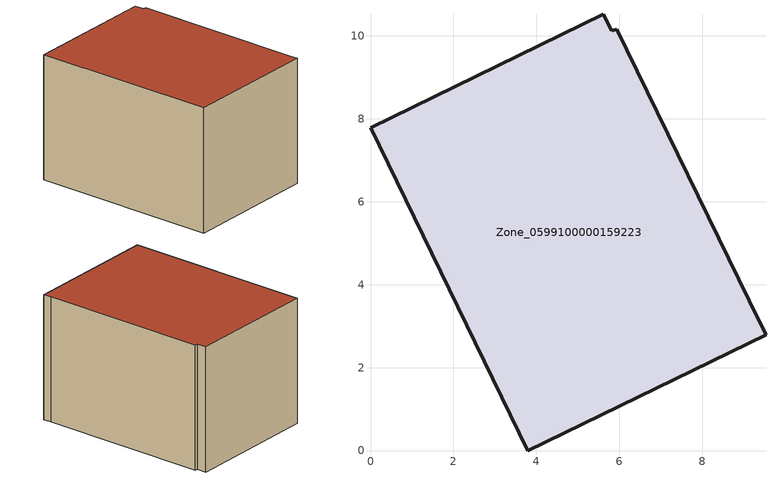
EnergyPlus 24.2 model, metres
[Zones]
Zone_0599100000159223
 floor ground (C_G): 9.38,3.12 9.54,2.8 3.79,0 0,7.79 5.61,10.52 5.82,10.12 5.94,10.16 z0
 wall outside (C_F): 5.82,10.12 5.61,10.52 0,7.79 3.79,0 9.54,2.8 9.38,3.12 5.94,10.16 5.82,10.12 z0:5.86
 roof outside (C_R): 9.54,2.8 9.38,3.12 5.94,10.16 5.82,10.12 5.61,10.52 0,7.79 3.79,0 z5.86
[BUILDING]
Pand.0599100000159223: North Axis=0; Terrain=City; Loads Convergence Tolerance Value=0.04; Temperature Convergence Tolerance Value=0.4; Solar Distribution=FullExterior; Maximum Number of Warmup Days=25; Minimum Number of Warmup Days=1
[Site:Location]
Rotterdam.The.Hague.AP_ZH_NLD Design_Conditions: Latitude=51.96; Longitude=4.45; Time Zone=1; Elevation=-4.5
[SITE:GROUNDTEMPERATURE:BUILDINGSURFACE]
18, 18, 18, 18, 18, 18, 18, 18, 18, 18, 18, 18
[MATERIAL] Thermal Absorptance=0.9; Solar Absorptance=0.7; Visible Absorptance=0.7
Name | Roughness | Thickness | Conductivity | Density | Specific Heat
G.TC.1946-1964 | MediumSmooth | 0.15 | 1 | 540 | 1210
F.TC.1946-1964 | Rough | 0.3 | 0.857143 | 1920 | 840
R.TC.1946-1964 | MediumRough | 0.2 | 0.235294 | 1500 | 1000
[CONSTRUCTION]
C_G: G.TC.1946-1964
C_F: F.TC.1946-1964
C_R: R.TC.1946-1964
[ZONE]
Zone_0599100000159223: Type=1; Multiplier=1; Ceiling Height=Autocalculate; Volume=Autocalculate; Floor Area=autocalculate; Part of Total Floor Area=Yes
[ZONEINFILTRATION:DESIGNFLOWRATE]
Infil_Zone_0599100000159223: Zone or ZoneList or Space or SpaceList=Zone_0599100000159223; Schedule=AlwaysOn; Design Flow Rate Calculation Method=Flow/Area; Flow Rate per Floor Area=0.003; Constant Term Coefficient=1; Temperature Term Coefficient=0; Velocity Term Coefficient=0; Velocity Squared Term Coefficient=0
[HVACTEMPLATE:ZONE:IDEALLOADSAIRSYSTEM]
Zone_0599100000159223: Maximum Heating Supply Air Temperature=50; Minimum Cooling Supply Air Temperature=13; Maximum Heating Supply Air Humidity Ratio=0.0156; Minimum Cooling Supply Air Humidity Ratio=0.0077; Heating Limit=NoLimit; Cooling Limit=NoLimit; Dehumidification Control Type=ConstantSensibleHeatRatio; Cooling Sensible Heat Ratio=0.7; Dehumidification Setpoint=60; Humidification Control Type=None; Humidification Setpoint=30; Outdoor Air Method=None; Outdoor Air Flow Rate per Person=0.00944; Outdoor Air Flow Rate per Zone Floor Area=0; Outdoor Air Flow Rate per Zone=0; Demand Controlled Ventilation Type=None; Outdoor Air Economizer Type=NoEconomizer; Heat Recovery Type=None; Sensible Heat Recovery Effectiveness=0.7; Latent Heat Recovery Effectiveness=0.65
[ZONECONTROL:THERMOSTAT]
ThermostatControl_Zone_0599100000159223: Zone or ZoneList=Zone_0599100000159223; Control Type Schedule=DualSetpointControlType; Control 1=Thermostat_Zone_0599100000159223; Temperature Difference Between Cutout And Setpoint=0
[THERMOSTATSETPOINT:DUALSETPOINT]
Thermostat_Zone_0599100000159223: Heating Setpoint Temperature Schedule=HeatingSetpoint_Zone_0599100000159223; Cooling Setpoint Temperature Schedule=CoolingSetpoint_Zone_0599100000159223
[SCHEDULE:COMPACT]
HeatingSetpoint_Zone_0599100000159223: Through: 12/31, For: AllDays, Until: 24:00, 21
CoolingSetpoint_Zone_0599100000159223: Through: 12/31, For: AllDays, Until: 24:00, 24
DualSetpointControlType: Through: 12/31, For: AllDays, Until: 24:00, 4
AlwaysOn: Through: 12/31, For: AllDays, Until: 24:00, 1
